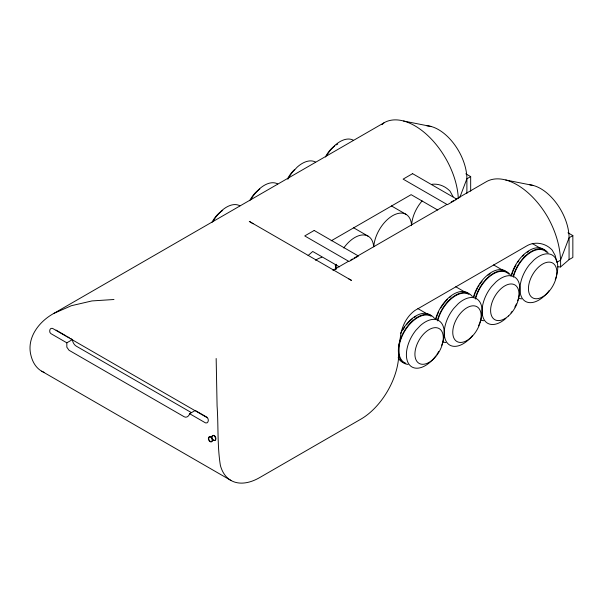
<?xml version="1.0" encoding="UTF-8"?>
<svg xmlns="http://www.w3.org/2000/svg" width="603" height="603" viewBox="0 0 603 603"><rect width="100%" height="100%" fill="white"/><g stroke="black" fill="none" stroke-linecap="round" stroke-linejoin="round"><path stroke-width="0.9" d="M191.46 412.648L76.242 346.13A5.352 3.09 60 0 1 72.458 339.572L66.835 342.821L66.835 347.192L69.051 350.283L184.262 416.801C186.576 418.15 189.093 415.98 189.613 413.711L195.244 410.462L207.161 417.344M459.682 197.739L466.888 178.79L470.672 176.604L470.672 191.166M382.008 124.663L384.073 122.756A61.551 35.532 60 0 1 430.452 138.147A61.551 35.532 60 0 1 458.31 198.53M308.11 255.521L312.731 251.474L339.368 266.85M557.526 266.775L560.549 266.956L569.066 259.629L572.85 257.443L572.85 235.592L567.981 232.788M384.073 122.756L53.803 313.432C38.758 321.648 26.035 338.328 31.16 356.2A57.534 33.218 -60 0 0 44.027 372.33M331.168 240.831L411.133 194.663L437.763 210.048M332.916 270.272L348.413 261.325M350.863 259.916L352.491 258.973M354.127 258.031L446.288 204.816M451.18 201.997L453.629 200.58M455.257 199.638L486.252 181.744A61.551 35.532 60 0 1 547.803 217.284C556.275 232.411 561.295 249.529 560.549 266.956M572.85 235.592L569.066 237.778L560.549 260.179L556.765 262.358L555.22 255.574L552.205 250.132C546.032 243.318 535.698 241.125 527.504 245.466L414.917 310.47C406.166 316.854 401.417 327.256 400.286 337.838L398.764 345.903L398.764 353.584A53.524 30.904 -60 0 1 360.918 419.13L259.682 477.576A57.534 33.218 -60 0 1 220.389 465.448C217.193 445.783 218.497 425.793 217.088 406.007L216.16 358.499M53.803 313.432L71.38 305.706L91.958 300.927L113.982 299.503M431.793 184.314C438.652 183.41 445.263 186.229 450.026 191.136L453.064 196.691M403.58 121.007L431.153 126.502M505.766 180.003L533.338 185.49M465.802 173.792L470.672 176.604M532.245 243.522L541.155 248.67M391.445 205.932L406.023 214.351M493.593 264.905L503.309 270.521M353.599 227.783L368.177 236.195M455.747 286.757L466.277 292.832M417.902 308.608L428.432 314.683M66.104 335.901L56.561 330.399A2.676 1.545 60 0 1 56.071 330.045M67.687 336.821L69.277 337.74M70.868 338.66L72.458 339.572M66.835 342.821L50.938 333.647C48.685 332.396 49.589 327.308 52.506 328.371L207.078 417.615C209.331 418.866 208.419 423.954 205.51 422.891L189.613 413.711M41.69 371.184L230.919 480.425M569.066 259.629L569.066 237.778A40.137 23.178 60 0 0 529.818 184.842M466.888 193.352L466.888 178.79A40.137 23.178 60 0 0 426.781 125.786M209.015 439.738A2.676 1.734 67 0 1 209.844 436.655A2.676 1.734 67 0 1 212.452 439.074A2.676 1.734 67 0 1 211.171 441.735M210.673 441.622A2.676 1.734 67 0 1 209.324 440.363M212.256 436.233A2.676 1.734 67 0 1 215.535 437.024A2.676 1.734 67 0 1 214.276 440.401M213.779 440.198A2.676 1.734 67 0 1 212.867 439.338M212.512 438.743A2.676 1.734 67 0 1 212.264 438.095M253.056 223.766A61.551 35.532 60 0 0 249.28 221.391L351.459 280.387A61.551 35.532 60 0 0 348.843 278.97M435.999 319.01A26.758 15.452 -60 0 1 437.318 315.015M437.635 314.223A26.758 15.452 -60 0 1 438.698 311.841M440.77 308.005A26.758 15.452 -60 0 1 447.63 299.292M449.491 297.611A26.758 15.452 -60 0 1 450.886 296.503M479.852 322.613A26.758 15.452 -60 0 0 477.991 299.797A26.758 15.452 -60 0 0 458.265 303.663L453.705 308.48A26.758 15.452 -60 0 0 446.778 342.323A26.758 15.452 -60 0 0 472.624 335.396M479.551 323.404A26.758 15.452 -60 0 1 478.548 325.778M437.446 320.163A27.429 15.836 -60 0 1 454.014 296.163A27.429 15.836 -60 0 1 472.398 296.676M445.903 342.564A27.429 15.836 -60 0 1 442.617 341.705M435.554 319.07A27.429 15.836 -60 0 1 450.607 296.156A27.429 15.836 -60 0 1 468.78 293.676M437.68 320.894A26.758 15.452 -60 0 1 468.976 294.392M441.705 345.255A26.758 15.452 -60 0 0 440.333 321.821A26.758 15.452 -60 0 0 420.427 325.514L415.859 330.331A26.758 15.452 -60 0 0 409.249 364.604A26.758 15.452 -60 0 0 435.826 355.891M438.698 351.511A26.758 15.452 -60 0 1 436.843 354.474M517.698 300.761A26.758 15.452 -60 0 0 515.836 277.953A26.758 15.452 -60 0 0 496.111 281.812L491.551 286.629A26.758 15.452 -60 0 0 483.531 318.542A26.758 15.452 -60 0 0 505.909 318.369M516.394 303.935A26.758 15.452 -60 0 1 514.819 307.055M512.03 311.487A26.758 15.452 -60 0 1 510.997 312.882M511.917 274.508A26.758 15.452 -60 0 1 512.708 272.104M513.01 271.312A26.758 15.452 -60 0 1 516.017 265.056M517.879 262.094A26.758 15.452 -60 0 1 518.889 260.677M522.733 256.177A26.758 15.452 -60 0 1 523.909 255.039M527.278 252.288A26.758 15.452 -60 0 1 528.695 251.345M555.242 279.702A26.758 15.452 -60 0 0 553.871 256.275A26.758 15.452 -60 0 0 533.957 259.961L529.396 264.777A26.758 15.452 -60 0 0 522.786 299.05A26.758 15.452 -60 0 0 549.363 290.344M513.138 276.468A27.429 15.836 -60 0 1 529.698 252.469A27.429 15.836 -60 0 1 548.082 252.974M521.587 298.862A27.429 15.836 -60 0 1 518.309 298.003M511.027 276.189A27.429 15.836 -60 0 1 526.487 252.318A27.429 15.836 -60 0 1 545.089 250.554M513.364 277.199A26.758 15.452 -60 0 1 528.447 253.908A26.758 15.452 -60 0 1 546.597 252.19M402.925 329.856A26.758 15.452 -60 0 1 404.839 326.924M406.399 324.866A26.758 15.452 -60 0 1 412.339 318.889M414.449 317.351A26.758 15.452 -60 0 1 415.859 316.477M408.058 364.416A27.429 15.836 -60 0 1 404.04 331.499A27.429 15.836 -60 0 1 434.552 318.52M400.475 333.58A27.429 15.836 -60 0 1 430.934 315.527M403.656 362.78A27.429 15.836 -60 0 1 398.146 357.669M405.842 363.277A26.758 15.452 -60 0 1 403.693 332.916A26.758 15.452 -60 0 1 431.13 316.243M473.837 297.158A26.758 15.452 -60 0 1 474.863 293.955M475.164 293.164A26.758 15.452 -60 0 1 477.327 288.43M478.171 286.9A26.758 15.452 -60 0 1 479.068 285.407M480.033 283.945A26.758 15.452 -60 0 1 482.091 281.164M488.031 275.194A26.758 15.452 -60 0 1 490.141 273.649M475.292 298.319A27.429 15.836 -60 0 1 491.86 274.312A27.429 15.836 -60 0 1 510.244 274.825M483.749 320.713A27.429 15.836 -60 0 1 480.463 319.854M473.4 297.226A27.429 15.836 -60 0 1 505.269 270.875M475.518 299.05A26.758 15.452 -60 0 1 490.601 275.759A26.758 15.452 -60 0 1 508.751 274.041M249.695 200.709A20.072 11.585 -60 0 1 259.825 189.033M250.969 199.427A26.758 15.452 -60 0 1 254.888 193.691L259.448 188.875A26.758 15.452 -60 0 1 277.727 183.975M343.778 247.976A26.758 15.452 -60 0 1 362.704 234.959A26.758 15.452 -60 0 1 373.649 246.589M335.886 269.481A26.758 15.452 -60 0 1 336.519 264.272M373.777 246.793A26.758 15.452 -60 0 1 392.937 215.505A26.758 15.452 -60 0 1 411.548 225.665M335.23 265.019A26.758 15.452 -60 0 1 335.856 269.36M315.542 260.247A26.758 15.452 -60 0 1 321.851 257.293M325.386 157.006A20.072 11.585 -60 0 1 334.771 145.828M336.255 144.878A20.072 11.585 -60 0 1 337.733 144.117M326.66 155.732A26.758 15.452 -60 0 1 330.58 149.996L335.14 145.172A26.758 15.452 -60 0 1 353.418 140.28M411.615 224.942A26.758 15.452 -60 0 1 422.115 200.912M287.541 178.857A20.072 11.585 -60 0 1 294.739 169.413M287.97 179.106A26.758 15.452 -60 0 1 292.734 171.84L297.294 167.023A26.758 15.452 -60 0 1 315.573 162.132M211.849 222.56A20.072 11.585 -60 0 1 222.718 210.432M213.123 221.278A26.758 15.452 -60 0 1 217.042 215.542L221.603 210.726A26.758 15.452 -60 0 1 239.881 205.827M314.186 230.467L304.726 235.924L349.001 261.491L358.468 256.026L314.186 230.467M412.58 173.656L403.121 179.121L447.403 204.681L456.863 199.216L412.58 173.656M211.759 436.949A2.676 1.734 67 0 0 214.382 440.589A2.676 1.734 67 0 0 214.811 436.595A2.676 1.734 67 0 0 211.759 436.949M208.374 438.577A2.676 1.734 67 0 0 211.254 441.841A2.676 1.734 67 0 0 211.231 437.62A2.676 1.734 67 0 0 208.374 438.577M470.626 337.831A20.072 11.585 -60 0 0 476.988 306.746A20.072 11.585 -60 0 0 453.245 327.798A20.072 11.585 -60 0 0 470.626 337.831M546.318 294.136A20.072 11.585 -60 0 0 552.68 263.044A20.072 11.585 -60 0 0 528.937 284.096A20.072 11.585 -60 0 0 546.318 294.136M432.781 359.682A20.072 11.585 -60 0 0 439.142 328.59A20.072 11.585 -60 0 0 415.399 349.65A20.072 11.585 -60 0 0 432.781 359.682M508.472 315.98A20.072 11.585 -60 0 0 514.834 284.895A20.072 11.585 -60 0 0 491.091 305.947A20.072 11.585 -60 0 0 508.472 315.98"/></g></svg>
